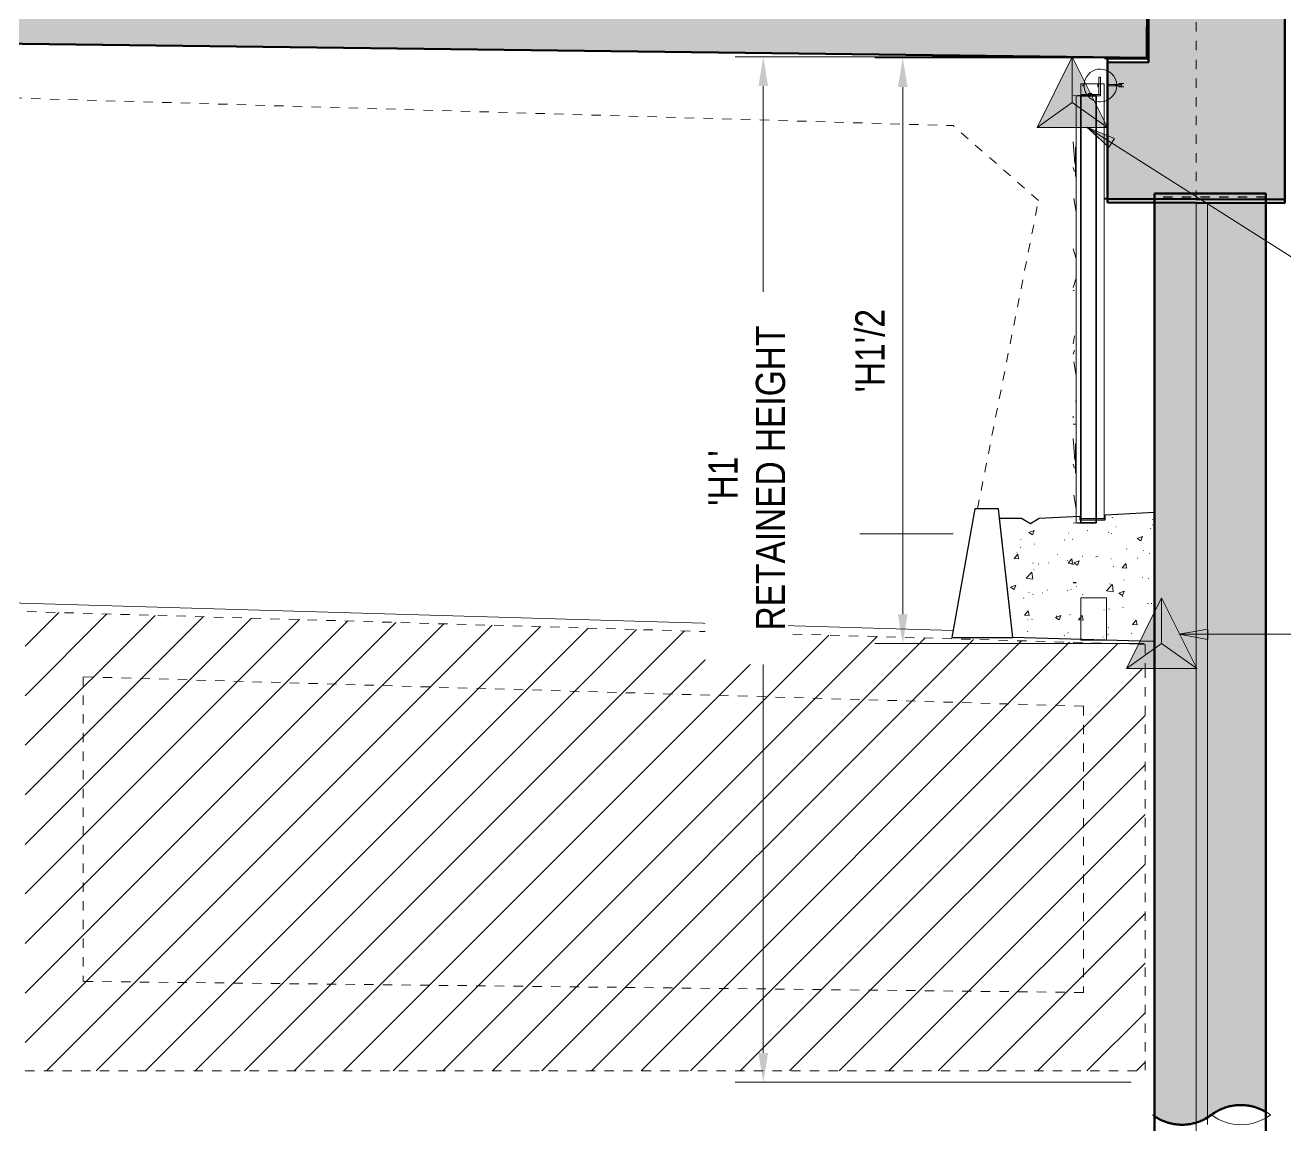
# Model space of a CAD drawing. Header units: metres. Extents: x -1147 to -802, y 5 to 567.
# Drawn here: x -950.44 to -936.96, y 8.21 to 20.04 of the extents above; entities that cross this region are included whole.
import ezdxf

# ---------------------------------------------------------------- set-up
doc = ezdxf.new("R2010")
doc.units = ezdxf.units.M
for name, pattern in [('Dash _2_5mm_', [0.005, 0.0025, -0.0025]), ('JacobsCenter', [0.015, 0.009, -0.0015, 0.003, -0.0015]), ('JacobsDash', [0.0045, 0.003, -0.0015])]:
    doc.linetypes.add(name, pattern=pattern)
doc.layers.get('Defpoints').update_dxf_attribs({"color": 41})
for name, color, linetype, lineweight in [('A-ANNO-DIMS', 7, 'Continuous', 9), ('A-DETL', 7, 'Continuous', 13), ('A-DETL-GENF', 7, 'Continuous', 9), ('A-GENM', 7, 'Continuous', 35), ('G-ANNO-TEXT', 7, 'Continuous', 9), ('S-BEAM', 7, 'Continuous', 50), ('S-FNDN', 7, 'Continuous', 50), ('S-FSTN', 7, 'Continuous', 18)]:
    doc.layers.add(name, color=color, linetype=linetype, lineweight=lineweight)
doc.styles.add('Arial Narrow_1', font='ARIALN.TTF', dxfattribs={"height": 0.3125})
doc.dimstyles.new('Dimension_Standard_O__mm_', dxfattribs={"dimscale": 0.3048, "dimtxt": 0.319822, "dimasz": 1.025262, "dimexe": 0.984252, "dimexo": 0.615157, "dimgap": 0.615157, "dimtad": 1, "dimdec": 0, "dimlfac": 1000, "dimzin": 0, "dimdsep": 46, "dimtxsty": 'Arial Narrow_1', "dimsah": 1, "dimcen": 0.09, "dimaunit": 1, "dimadec": 4, "dimazin": 0, "dimtfac": 1, "dimtdec": 4, "dimtix": 1, "dimtmove": 0, "dimatfit": 3, "dimfxl": 1, "dimtvp": 1, "dimtfill": 1, "dimtolj": 1, "dimtzin": 0, "dimlwd": 18, "dimlwe": 18, "dimarcsym": 2})
doc.dimstyles.new('Dimension_Standard_O__mm__1', dxfattribs={"dimscale": 0.3048, "dimtxt": 0.319822, "dimasz": 1.025262, "dimexe": 0.984252, "dimexo": 0.615157, "dimgap": 0.615157, "dimtad": 1, "dimdec": 0, "dimlfac": 1000, "dimzin": 0, "dimdsep": 46, "dimtxsty": 'Arial Narrow_1', "dimsah": 1, "dimcen": 0.09, "dimaunit": 1, "dimadec": 4, "dimazin": 0, "dimtfac": 1, "dimtdec": 4, "dimtix": 1, "dimtmove": 2, "dimatfit": 3, "dimfxl": 1, "dimtvp": 1, "dimtfill": 1, "dimtolj": 1, "dimtzin": 0, "dimlwd": 18, "dimlwe": 18, "dimarcsym": 2})

# ---------------------------------------------------------------- blocks, each defined once
blk = doc.blocks.new('CE_01F_FP39_81 - CE_01F_FP39_81-5343384-DRG-2873010 - ELEVATION')
at = {"layer": 'A-GENM', "lineweight": 18}
h = blk.add_hatch(dxfattribs=at)
h.set_pattern_fill('FP_5', color=256, style=0, pattern_type=2)
h.set_pattern_definition([(0, (-310.528, 10.849), (0.536, 3.175), [0.0536, -0.0804, 0.0268, -0.0804, -0.29481]), (0, (-310.528, 10.849), (0.536, 3.175), [-0.24121, 0.0268, -0.26801]), (0, (-310.26, 11.167), (0.536, 3.175), [0.0268, -0.50922]), (0, (-310.421, 11.326), (0.536, 3.175), [0.0268, -0.0536, 0.0268, -0.42882]), (0, (-310.153, 11.484), (0.536, 3.175), [0.0536, -0.48242]), (0, (-310.099, 11.643), (0.536, 3.175), [0.0268, -0.50922]), (0, (-310.26, 11.961), (0.536, 3.175), [0.0536, -0.48242]), (0, (-310.528, 12.119), (0.536, 3.175), [0.0268, -0.0536, 0.0268, -0.13401, -0.29481]), (0, (-310.528, 12.119), (0.536, 3.175), [-0.24121, 0.0804, -0.21441]), (0, (-310.153, 12.437), (0.536, 3.175), [0.0536, -0.48242]), (0, (-310.475, 12.596), (0.536, 3.175), [0.0536, -0.0268, 0.0268, -0.21441, -0.21441]), (0, (-310.475, 12.596), (0.536, 3.175), [-0.32161, 0.0268, -0.18761]), (0, (-310.502, 12.754), (0.536, 3.175), [0.0268, -0.50922]), (0, (-310.314, 12.913), (0.536, 3.175), [0.0268, -0.0268, 0.0268, -0.45562]), (0, (-310.394, 13.072), (0.536, 3.175), [0.0268, -0.50922]), (0, (-310.046, 13.231), (0.536, 3.175), [0.0268, -0.50922]), (0, (-310.287, 13.389), (0.536, 3.175), [0.0268, -0.21441, 0.0268, -0.26801]), (0, (-310.287, 13.548), (0.536, 3.175), [0.0536, -0.48242]), (0, (-310.18, 13.707), (0.536, 3.175), [0.0536, -0.48242]), (0, (-310.502, 13.866), (0.536, 3.175), [0.0268, -0.32161, 0.0536, -0.13401]), (90, (-310.528, 12.278), (-0.53602, 3.175), [0.635, -0.635, 0.3175, -1.587]), (90, (-310.502, 12.278), (-0.53602, 3.175), [0.15875, -1.111, 0.3175, -1.587]), (90, (-310.475, 11.484), (-0.53602, 3.175), [0.47625, -2.699]), (90, (-310.448, 11.484), (-0.53602, 3.175), [0.3175, -2.857]), (90, (-310.421, 11.008), (-0.53602, 3.175), [0.15875, -1.905, 0.15875, -0.15875, -0.79375]), (90, (-310.421, 11.008), (-0.53602, 3.175), [-2.381, 0.3175, -0.47625]), (90, (-310.367, 11.008), (-0.53602, 3.175), [0.15875, -1.111, 0.15875, -1.746]), (90, (-310.341, 12.278), (-0.53602, 3.175), [0.3175, -0.47625, 0.15875, -0.15875, -2.064]), (90, (-310.341, 12.278), (-0.53602, 3.175), [-1.111, 0.3175, -1.746]), (90, (-310.314, 11.643), (-0.53602, 3.175), [0.3175, -1.746, 0.15875, -0.9525]), (90, (-310.287, 11.008), (-0.53602, 3.175), [0.15875, -0.15875, 0.3175, -2.54]), (90, (-310.233, 13.072), (-0.53602, 3.175), [0.15875, -3.016]), (90, (-310.207, 13.072), (-0.53602, 3.175), [0.3175, -0.3175, 0.15875, -0.15875, -2.222]), (90, (-310.207, 13.072), (-0.53602, 3.175), [-0.9525, 0.3175, -1.905]), (90, (-310.18, 11.643), (-0.53602, 3.175), [0.15875, -0.15875, 0.15875, -0.3175, -2.381]), (90, (-310.18, 11.643), (-0.53602, 3.175), [-0.79375, 0.15875, -2.223]), (90, (-310.099, 12.754), (-0.53602, 3.175), [0.635, -2.54]), (90, (-310.073, 12.437), (-0.53602, 3.175), [0.635, -0.47625, 0.3175, -1.746]), (90, (-310.046, 11.167), (-0.53602, 3.175), [0.15875, -0.47625, 0.3175, -2.223]), (90, (-310.019, 11.484), (-0.53602, 3.175), [0.47625, -2.699]), (80.417, (-310.314, 10.849), (6.3e-05, 3.1753), [0.16099, -3.059]), (80.417, (-310.019, 11.008), (6.3e-05, 3.1753), [0.16099, -2.737, 0.16099, -0.16099]), (80.417, (-310.367, 11.167), (6.3e-05, 3.1753), [0.16099, -1.288, 0.16099, -1.61]), (80.417, (-310.233, 11.167), (6.3e-05, 3.1753), [0.16099, -2.576, 0.16099, -0.32199]), (80.417, (-310.207, 11.167), (6.3e-05, 3.1753), [0.32199, -1.288, 0.32199, -1.288]), (80.417, (-310.341, 11.484), (6.3e-05, 3.1753), [0.16097, -1.449, 0.16097, -0.16097, -1.288]), (80.417, (-310.341, 11.484), (6.3e-05, 3.1753), [-1.932, 0.16097, -1.127]), (80.417, (-310.073, 11.643), (6.3e-05, 3.1753), [0.16099, -0.16099, 0.16099, -2.737]), (80.417, (-310.448, 11.802), (6.3e-05, 3.1753), [0.16099, -1.932, 0.16099, -0.966]), (80.417, (-310.019, 12.119), (6.3e-05, 3.1753), [0.16097, -0.16097, 0.16097, -0.64398, -2.093]), (80.417, (-310.019, 12.119), (6.3e-05, 3.1753), [-1.127, 0.16097, -1.932]), (80.417, (-310.341, 12.596), (6.3e-05, 3.1753), [0.16099, -3.059]), (80.417, (-310.475, 12.754), (6.3e-05, 3.1753), [0.32199, -2.898]), (80.417, (-310.528, 13.072), (6.3e-05, 3.1753), [0.16099, -0.16099, 0.16099, -2.737]), (80.417, (-310.233, 13.548), (6.3e-05, 3.1753), [0.16099, -3.059]), (80.417, (-310.073, 13.866), (6e-05, 3.1753), [0.161, -3.059]), (99.583, (-310.287, 11.167), (-6.3e-05, 3.1753), [0.16099, -3.059]), (99.583, (-310.26, 11.167), (-6.3e-05, 3.1753), [0.16099, -3.059]), (99.583, (-310.421, 11.326), (-6.3e-05, 3.1753), [0.16099, -0.64398, 0.32199, -2.093]), (99.583, (-310.528, 11.326), (-6.3e-05, 3.1753), [0.16099, -3.059]), (99.583, (-310.18, 11.802), (-6.3e-05, 3.1753), [0.16099, -1.288, 0.16099, -1.61]), (99.583, (-310.153, 11.802), (-6.3e-05, 3.1753), [0.16097, -0.96606, 0.16097, -0.96583, -0.96609]), (99.583, (-310.153, 11.802), (-6.3e-05, 3.1753), [-2.254, 0.16097, -0.80512]), (99.583, (-310.475, 11.961), (-6.3e-05, 3.1753), [0.16099, -3.059]), (99.583, (-310.046, 12.119), (-6.3e-05, 3.1753), [0.32194, -0.80497, 0.16097, -0.16097, -1.771]), (99.583, (-310.046, 12.119), (-6.3e-05, 3.1753), [-1.449, 0.16097, -1.61]), (99.583, (-310.394, 12.596), (-6.3e-05, 3.1753), [0.16099, -3.059]), (99.583, (-310.18, 12.596), (-6.3e-05, 3.1753), [0.32199, -2.898]), (99.583, (-310.153, 12.596), (-6.3e-05, 3.1753), [0.16099, -3.059]), (99.583, (-310.314, 12.913), (-6.3e-05, 3.1753), [0.16099, -3.059]), (99.583, (-310.475, 13.389), (-6.3e-05, 3.1753), [0.16099, -3.059]), (99.583, (-310.046, 13.389), (-6.3e-05, 3.1753), [0.16099, -3.059]), (71.343, (-310.475, 10.849), (0.53603, 3e-06), [0.16755, -3.184]), (71.343, (-310.528, 11.167), (0.53603, 3e-06), [0.16755, -3.184]), (71.343, (-310.528, 11.326), (0.53603, 3e-06), [0.16755, -3.184]), (71.343, (-310.394, 11.326), (0.53603, 3e-06), [0.16755, -3.184]), (71.343, (-310.421, 11.961), (0.53603, 3e-06), [0.16755, -3.184]), (71.343, (-310.421, 12.119), (0.53603, 3e-06), [0.16755, -3.184]), (71.343, (-310.314, 12.754), (0.53603, 3e-06), [0.16755, -3.184]), (71.343, (-310.287, 12.913), (0.53603, 3e-06), [0.16755, -3.184]), (71.343, (-310.502, 13.231), (0.53603, 3e-06), [0.16755, -3.184]), (71.343, (-310.341, 13.231), (0.53603, 3e-06), [0.16755, -3.184]), (85.175, (-310.073, 10.849), (1.9e-05, 3.175251), [0.31862, -6.054]), (85.175, (-310.207, 11.326), (1.9e-05, 3.175251), [0.31862, -6.054]), (85.175, (-310.287, 11.643), (1.9e-05, 3.175251), [0.31862, -6.054]), (85.175, (-310.207, 12.119), (1.9e-05, 3.175251), [0.31862, -6.054]), (85.175, (-310.18, 12.119), (1.9e-05, 3.175251), [0.31862, -6.054]), (85.175, (-310.367, 12.596), (1.9e-05, 3.175251), [0.31862, -6.054]), (85.175, (-310.421, 12.754), (1.9e-05, 3.175251), [0.31862, -6.054]), (85.175, (-310.207, 13.389), (1.9e-05, 3.175251), [0.31862, -6.054]), (85.175, (-310.421, 13.707), (1.9e-05, 3.175251), [0.31862, -6.054]), (94.825, (-310.502, 12.754), (-1.9e-05, 3.175251), [0.31862, -6.054]), (94.825, (-310.18, 12.754), (-1.9e-05, 3.175251), [0.31862, -6.054]), (94.825, (-310.528, 12.913), (-1.9e-05, 3.175251), [0.31862, -6.054]), (94.825, (-310.099, 13.389), (-1.9e-05, 3.175251), [0.31862, -6.054]), (94.825, (-310.448, 13.548), (-1.9e-05, 3.175251), [0.31862, -6.054]), (94.825, (-310.341, 13.707), (-1.9e-05, 3.175251), [0.31862, -6.054]), (108.657, (-310.314, 10.849), (-0.53603, 3e-06), [0.16755, -3.184]), (108.657, (-310.421, 11.167), (-0.53603, 3e-06), [0.16755, -3.184]), (108.657, (-310.046, 11.326), (-0.53603, 3e-06), [0.16755, -3.184]), (108.657, (-310.099, 11.643), (-0.53603, 3e-06), [0.16755, -3.184]), (108.657, (-310.314, 11.961), (-0.53603, 3e-06), [0.16755, -3.184]), (108.657, (-310.448, 12.119), (-0.53603, 3e-06), [0.16755, -3.184]), (108.657, (-310.287, 12.119), (-0.53603, 3e-06), [0.16755, -3.184]), (108.657, (-310.367, 12.437), (-0.53603, 3e-06), [0.16755, -3.184]), (108.657, (-310.367, 13.231), (-0.53603, 3e-06), [0.16755, -3.184]), (108.657, (-310.528, 13.866), (-0.53603, 3e-06), [0.16755, -3.184]), (108.657, (-310.207, 13.866), (-0.53603, 3e-06), [0.16755, -3.184]), (108.657, (-310.153, 13.866), (-0.53603, 3e-06), [0.16755, -3.184])])
edge = h.paths.add_edge_path()
edge.add_line((-310.124, 14.714), (-310.09, 14.715))
edge.add_line((-310.09, 14.715), (-310.09, 18.947))
edge.add_line((-310.09, 18.947), (-310.124, 18.947))
at = {"layer": 'A-GENM', "color": 23, "lineweight": 18, "true_color": 0xc28383}
for p, q in [((-310.09, 19.285), (-310.124, 19.289)), ((-310.039, 19.285), (-310.09, 19.285)), ((-310.09, 19.285), (-310.09, 18.947)), ((-310.073, 19.289), (-310.039, 19.285)), ((-310.039, 18.947), (-310.039, 19.285))]:
    blk.add_line(p, q, dxfattribs=at)
at = {"layer": 'A-GENM', "lineweight": 18}
for p, q in [((-310.09, 18.947), (-310.09, 14.715)), ((-310.039, 14.715), (-310.039, 18.947)), ((-310.09, 14.715), (-310.124, 14.714)), ((-310.09, 14.715), (-310.039, 14.715))]:
    blk.add_line(p, q, dxfattribs=at)
at = {"layer": 'A-GENM', "color": 253, "linetype": 'Dash _2_5mm_', "lineweight": 25, "true_color": 0x9595a4}
blk.add_line((-310.09, 14.075), (-310.124, 14.075), dxfattribs=at)
blk = doc.blocks.new('T2DPAA-T2D-C3S-DU-M3D-100304_rvt-1-DRG-2873010 - ELEVATION')
at = {"layer": 'A-GENM', "color": 253, "linetype": 'Dash _2_5mm_', "lineweight": 25, "true_color": 0x9595a4}
blk.add_blockref('CE_01F_FP39_81 - CE_01F_FP39_81-5343384-DRG-2873010 - ELEVATION', (0, 0), dxfattribs=at)
blk = doc.blocks.new('01_SFO_FRP_Pile_CastInPlace_CS_BR08 - CAST-IN-PLACE PILE - 1200-8660993-DRG-2873010 - ELEVATION')
at = {"layer": 'S-FNDN'}
for p, q in [((-308.061, 18.241), (-309.252, 18.241)), ((-309.252, 18.241), (-309.252, 13.759)), ((-308.061, 8.412), (-308.061, 18.241)), ((-309.252, 13.158), (-309.252, 8.367))]:
    blk.add_line(p, q, dxfattribs=at)
at = {"layer": 'S-FNDN', "color": 23, "true_color": 0xc28383}
blk.add_line((-309.252, 13.759), (-309.252, 13.158), dxfattribs=at)
at = {"layer": 'S-FNDN', "color": 252, "true_color": 0x838383}
for p, q in [((-309.252, 8.367), (-309.252, 8.21)), ((-308.061, 8.21), (-308.061, 8.412))]:
    blk.add_line(p, q, dxfattribs=at)
blk = doc.blocks.new('BR08_20_GEN_WPC_PrecastPanel_Wall__4point - BR08_20_GEN_WPC_PrecastPanel_Wall__4point-8287840-DRG-2873010 - ELEVATION')
at = {"layer": 'A-GENM', "color": 23, "true_color": 0xc28383}
for p, q in [((-310.073, 19.289), (-310.039, 19.285)), ((-309.923, 19.284), (-310.039, 19.285)), ((-310.039, 19.285), (-310.039, 18.947)), ((-309.877, 18.947), (-309.877, 19.191))]:
    blk.add_line(p, q, dxfattribs=at)
at = {"layer": 'A-GENM'}
for p, q in [((-309.877, 19.284), (-309.923, 19.284)), ((-309.877, 19.191), (-309.877, 19.284)), ((-310.039, 18.947), (-310.039, 14.715)), ((-309.877, 14.715), (-309.877, 18.947)), ((-310.039, 14.715), (-310.073, 14.714)), ((-310.039, 14.715), (-309.877, 14.715)), ((-309.911, 14.714), (-309.877, 14.715))]:
    blk.add_line(p, q, dxfattribs=at)
blk = doc.blocks.new('20_BR04_Wall_Panel_Bracket_Connection - 20_BR04_Wall_Panel_Bracket_Connection-8307908-DRG-2873010 - ELEVATION')
at = {"layer": 'S-FSTN', "lineweight": 9}
for p, q in [((-309.857, 19.415), (-309.857, 19.382)), ((-309.847, 19.484), (-309.847, 19.3)), ((-309.831, 19.484), (-309.847, 19.484)), ((-309.847, 19.38), (-309.847, 19.418)), ((-309.831, 19.3), (-309.831, 19.484)), ((-309.582, 19.417), (-309.635, 19.417)), ((-309.922, 19.31), (-309.936, 19.311)), ((-309.831, 19.3), (-309.931, 19.301)), ((-309.931, 19.301), (-309.922, 19.3)), ((-309.923, 19.284), (-309.831, 19.284)), ((-309.922, 19.3), (-309.922, 19.31)), ((-309.847, 19.3), (-309.831, 19.3)), ((-309.831, 19.284), (-309.831, 19.3)), ((-309.635, 19.407), (-309.709, 19.407)), ((-309.709, 19.391), (-309.635, 19.391)), ((-309.635, 19.381), (-309.582, 19.381)), ((-309.633, 19.412), (-309.633, 19.386))]:
    blk.add_line(p, q, dxfattribs=at)
at = {"layer": 'S-FSTN', "color": 23, "lineweight": 9, "true_color": 0xc28383}
for p, q in [((-310.038, 19.285), (-310.038, 19.301)), ((-310.038, 19.301), (-309.977, 19.301)), ((-310.038, 19.301), (-310.034, 19.301)), ((-310.034, 19.285), (-310.038, 19.285)), ((-309.931, 19.301), (-310.034, 19.301)), ((-310.034, 19.301), (-310.034, 19.285)), ((-310.034, 19.285), (-309.923, 19.284)), ((-309.957, 19.311), (-309.958, 19.301)), ((-309.958, 19.301), (-309.931, 19.301)), ((-309.936, 19.311), (-309.957, 19.311))]:
    blk.add_line(p, q, dxfattribs=at)
at = {"layer": 'S-FSTN', "lineweight": 9, "flags": 128}
for points in [[(-309.847, 19.418), (-309.852, 19.416), (-309.857, 19.415)], [(-309.857, 19.382), (-309.852, 19.381), (-309.847, 19.38)], [(-309.708, 19.407), (-309.716, 19.407), (-309.724, 19.406), (-309.731, 19.406), (-309.738, 19.405), (-309.744, 19.404), (-309.749, 19.403), (-309.753, 19.402), (-309.755, 19.4), (-309.756, 19.399), (-309.755, 19.398), (-309.753, 19.396), (-309.75, 19.395), (-309.745, 19.394), (-309.74, 19.393), (-309.733, 19.392), (-309.726, 19.391), (-309.718, 19.391), (-309.71, 19.391)], [(-309.71, 19.391), (-309.701, 19.391), (-309.693, 19.391), (-309.686, 19.392), (-309.679, 19.393), (-309.673, 19.394), (-309.668, 19.395), (-309.664, 19.396), (-309.662, 19.397), (-309.661, 19.399), (-309.662, 19.4), (-309.664, 19.401), (-309.667, 19.403), (-309.672, 19.404), (-309.677, 19.405), (-309.684, 19.406), (-309.691, 19.406), (-309.699, 19.407), (-309.708, 19.407)], [(-309.633, 19.386), (-309.625, 19.388), (-309.618, 19.389), (-309.612, 19.391), (-309.608, 19.393), (-309.605, 19.395), (-309.603, 19.397), (-309.602, 19.399), (-309.603, 19.401), (-309.605, 19.403), (-309.608, 19.405), (-309.612, 19.407), (-309.618, 19.408), (-309.625, 19.41), (-309.633, 19.412)]]:
    blk.add_lwpolyline(points, dxfattribs=at)
blk = doc.blocks.new('30_SFD_XSO_GeometryDataPoint_xyz_CS - 30_SFD_XSO_GeometryDataPoint_xyz_CS-4773378-DRG-2873010 - ELEVATION')
at = {"layer": 'S-FNDN', "color": 23, "lineweight": 35, "true_color": 0xc28383}
blk.add_line((-310.006, 19.397), (-310.023, 19.397), dxfattribs=at)
at = {"layer": 'S-FNDN', "lineweight": 18}
for start, end in [(90, 166.293), (270, 90), (246.8426, 270)]:
    blk.add_arc((-309.831, 19.397), 0.175, start, end, dxfattribs=at)
at = {"layer": 'S-FNDN', "color": 23, "lineweight": 18, "true_color": 0xc28383}
for start, end in [(172.5, 180), (166.293, 172.5), (180, 187.5), (187.5, 195), (195, 202.5), (202.5, 210), (210, 217.5), (217.5, 219.8827), (220.1042, 225), (225, 232.5), (232.5, 240), (240, 246.8426)]:
    blk.add_arc((-309.831, 19.397), 0.175, start, end, dxfattribs=at)
blk = doc.blocks.new('CS_DET_Pile-Column_BreakLine - CS_Tubular BreakLine-5557319-DRG-2873010 - ELEVATION')
at = {"layer": 'A-DETL-GENF', "lineweight": 18}
for centre, start, end in [((-308.957, 8.798), 232.9573, 307.0427), ((-308.327, 7.963), 52.9573, 127.0427), ((-308.327, 8.798), 232.9573, 307.0427)]:
    blk.add_arc(centre, 0.523, start, end, dxfattribs=at)
blk = doc.blocks.new('DIMBLOCK13-DRG-2873010 - ELEVATION')
at = {"layer": 'A-ANNO-DIMS', "color": 0, "lineweight": 18, "transparency": 16777216}
for p, q in [((-938.621, 19.691), (-941.347, 19.691)), ((-941.047, 13.738), (-941.047, 19.379)), ((-938.463, 13.425), (-941.347, 13.425))]:
    blk.add_line(p, q, dxfattribs=at)
at = {"layer": 'A-ANNO-DIMS', "color": 0, "transparency": 16777216}
for points in [[(-941.099, 19.379), (-940.995, 19.379), (-941.047, 19.691)], [(-941.099, 13.738), (-940.995, 13.738), (-941.047, 13.425)]]:
    blk.add_solid(points, dxfattribs=at)
at = {"layer": 'Defpoints', "color": 0, "transparency": 16777216}
for p in [(-941.047, 19.691), (-938.434, 19.691), (-938.276, 13.425)]:
    blk.add_point(p, dxfattribs=at)
at = {"layer": 'A-ANNO-DIMS', "color": 0, "lineweight": 18, "transparency": 16777216, "insert": (-941.396, 16.558), "char_height": 0.3125, "width": 1.07826, "attachment_point": 5, "rotation": 90, "style": 'Arial Narrow_1', "bg_fill": 3, "box_fill_scale": 1.1, "bg_fill_color": 256, "bg_fill_true_color": 13158600, "bg_fill_transparency": 0}
blk.add_mtext("\\A1;'H1'/2", dxfattribs=at)
blk = doc.blocks.new('DIMBLOCK14-DRG-2873010 - ELEVATION')
at = {"layer": 'A-ANNO-DIMS', "color": 0, "lineweight": 18, "transparency": 16777216}
for p, q in [((-939.781, 19.701), (-942.84, 19.701)), ((-942.54, 19.389), (-942.54, 16.997)), ((-942.54, 9.043), (-942.54, 13.394)), ((-938.603, 8.73), (-942.84, 8.73))]:
    blk.add_line(p, q, dxfattribs=at)
at = {"layer": 'A-ANNO-DIMS', "color": 0, "transparency": 16777216}
for points in [[(-942.592, 19.389), (-942.488, 19.389), (-942.54, 19.701)], [(-942.592, 9.043), (-942.488, 9.043), (-942.54, 8.73)]]:
    blk.add_solid(points, dxfattribs=at)
at = {"layer": 'Defpoints', "color": 0, "transparency": 16777216}
for p in [(-942.54, 19.701), (-939.594, 19.701), (-938.415, 8.73)]:
    blk.add_point(p, dxfattribs=at)
at = {"layer": 'A-ANNO-DIMS', "color": 0, "lineweight": 18, "transparency": 16777216, "insert": (-942.715, 15.195), "char_height": 0.3125, "width": 3.92315, "attachment_point": 5, "rotation": 90, "line_spacing_factor": 0.974696, "style": 'Arial Narrow_1', "bg_fill": 3, "box_fill_scale": 1.1, "bg_fill_color": 256, "bg_fill_true_color": 13158600, "bg_fill_transparency": 0}
blk.add_mtext("\\A1;'H1'\\PRETAINED HEIGHT", dxfattribs=at)

msp = doc.modelspace()

# ---------------------------------------------------------------- hatches: boundary and pattern name
at = {"layer": 'A-DETL-GENF', "true_color": 0xc0c0c0, "transparency": 33554563}
h = msp.add_hatch(color=9, dxfattribs=at)
h.paths.add_polyline_path([(-936.9585, 18.1374), (-936.9585, 21.5674), (-938.4183, 21.5727), (-938.4186, 19.6429), (-938.8548, 19.6445), (-938.8548, 18.1442), (-938.3527, 18.1435), (-938.3527, 18.1441), (-937.1611, 18.1418), (-937.1607, 18.1381)])
h.paths.add_polyline_path([(-973.9669, 18.2496), (-973.9669, 19.9483), (-974.4036, 19.9499), (-974.4036, 21.8768), (-974.4036, 21.878), (-974.4036, 21.9032), (-975.8646, 21.9152), (-975.8644, 22.0256), (-974.4036, 22.0135), (-974.4036, 22.0436), (-975.8646, 22.0554), (-975.8652, 19.9499), (-975.8647, 18.2496), (-975.4007, 18.2496), (-975.4007, 18.3215), (-974.2007, 18.3215), (-974.2007, 18.2496), (-973.9669, 18.2496)])
h.paths.add_polyline_path([(-936.9585, 21.5772), (-936.9585, 21.595), (-938.4183, 21.6057), (-938.4183, 21.5877), (-936.9684, 21.5773)])
h.paths.add_polyline_path([(-936.9585, 21.611), (-936.9585, 21.6296), (-938.4183, 21.639), (-938.4183, 21.6214), (-936.9684, 21.6111)])
h.paths.add_polyline_path([(-936.9585, 21.6507), (-936.9585, 21.7633), (-938.4183, 21.7675), (-938.4183, 21.6625), (-936.9684, 21.6508)])
at = {"layer": 'A-DETL-GENF', "true_color": 0xe3e3e3, "transparency": 33554563}
msp.add_hatch(color=254, dxfattribs=at).paths.add_polyline_path([(-938.4339, 19.6913), (-938.426, 21.5106), (-940.1908, 21.5264), (-941.6028, 21.5463), (-942.5959, 21.556), (-942.4856, 21.5554), (-942.4856, 21.5537), (-941.7132, 21.5485), (-941.7132, 21.5479), (-941.4382, 21.5471), (-941.4382, 21.5933), (-949.6579, 21.6631), (-952.6371, 21.6877), (-962.0715, 21.772), (-964.9002, 21.7966), (-964.9134, 21.7442), (-966.71, 21.7598), (-966.6508, 21.806), (-966.6783, 21.8064), (-966.6783, 21.812), (-967.1197, 21.8145), (-967.1561, 21.8145), (-967.2086, 21.7625), (-967.6114, 21.7666), (-967.6114, 20.3313), (-967.6164, 20.2868), (-967.6312, 20.2445), (-967.655, 20.2066), (-967.6867, 20.175), (-967.7246, 20.1511), (-967.7669, 20.1363), (-967.8114, 20.1313), (-971.1614, 20.1313), (-971.2059, 20.1363), (-971.2482, 20.1511), (-971.2861, 20.175), (-971.3178, 20.2066), (-971.3416, 20.2445), (-971.3564, 20.2868), (-971.3614, 20.3313), (-971.3614, 21.8173), (-971.3955, 21.8163), (-971.3955, 21.8119), (-971.4326, 21.8121), (-971.425, 21.8064), (-971.4688, 21.8064), (-971.4866, 21.8004), (-971.4866, 21.8518), (-974.379, 21.8766), (-974.3884, 19.9978), (-968.8867, 19.9791), (-956.0965, 19.901), (-950.9086, 19.8465), (-938.4528, 19.6915)])
at = {"layer": 'A-DETL-GENF', "true_color": 0xff0000, "transparency": 33554563}
for points in [[(-939.6093, 18.9467), (-939.2243, 18.9467), (-939.2243, 19.2895), (-939.1709, 19.289), (-939.1393, 19.2849), (-939.19, 19.2849), (-939.19, 18.9467), (-938.8548, 18.9468), (-939.232, 19.7012), (-939.4401, 19.2851)], [(-939.2243, 18.9467), (-939.19, 18.9467), (-939.19, 19.2851), (-939.1408, 19.2851), (-939.1736, 19.2893), (-939.2243, 19.2895), (-939.2243, 19.2851)], [(-938.6531, 13.1582), (-937.8986, 13.1582), (-938.2758, 13.9127), (-938.641, 13.1824)]]:
    msp.add_hatch(color=1, dxfattribs=at).paths.add_polyline_path(points)
at = {"layer": 'A-DETL-GENF', "true_color": 0xc0c0c0, "transparency": 33554563}
msp.add_hatch(color=9, dxfattribs=at).paths.add_polyline_path([(-938.0454, 8.2762), (-938.0202, 8.2776), (-937.9558, 8.2855), (-937.8803, 8.3064), (-937.8057, 8.3401), (-937.6778, 8.4222), (-937.6075, 8.4541), (-937.5332, 8.4752), (-937.4566, 8.4851), (-937.3794, 8.4837), (-937.3033, 8.4709), (-937.2298, 8.447), (-937.1607, 8.4126), (-937.1611, 18.1418), (-938.3527, 18.1434), (-938.3527, 18.1374), (-938.3527, 13.759), (-938.2758, 13.9127), (-937.8986, 13.1582), (-938.3527, 13.1582), (-938.3527, 8.3674), (-938.3097, 8.3413), (-938.2822, 8.3269), (-938.2635, 8.3183), (-938.2062, 8.2978), (-938.1891, 8.2928), (-938.1439, 8.2833), (-938.1119, 8.2786), (-938.0545, 8.2762)])
at = {"layer": 'A-DETL-GENF'}
h = msp.add_hatch(dxfattribs=at)
h.set_pattern_fill('FP_8', color=256, style=0, pattern_type=2)
h.set_pattern_definition([(50, (-954.57835, 10.849), (0.578435, -0.050612), [0.06048, -0.66532]), (355, (-954.57835, 10.849), (-0.111897, 0.6066), [0.04839, -0.53226]), (100.451, (-954.53035, 10.845), (0.466546, 0.555993), [0.0514, -0.56544]), (46.184, (-954.57835, 11.011), (0.86067, -0.133487), [0.09073, -0.99798]), (96.636, (-954.50635, 11), (0.753756, 0.78559), [0.0771, -0.84816]), (351.184, (-954.57835, 11.011), (0.753764, 0.78558), [0.07258, -0.79838]), (21, (-954.49735, 10.97), (0.481374, -0.324697), [0.06048, -0.66532]), (326, (-954.49735, 10.97), (0.196219, 0.584794), [0.04839, -0.53226]), (71.451, (-954.45735, 10.943), (0.6776, 0.260096), [0.0514, -0.56544]), (37.5, (-954.57835, 10.849), (0.0098042, 0.268466), [0.00419, -0.52161, 0.00419, -0.53613, -0.53427]), (37.5, (-954.57835, 10.849), (0.0098042, 0.268466), [-1.066, 0.00419, -0.53008]), (7.5, (-954.57835, 10.849), (0.212148, 0.318072), [0.00419, -0.30387, 0.00419, -0.50952, -0.20363]), (7.5, (-954.57835, 10.849), (0.212148, 0.318072), [-0.82177, 0.00419, -0.19944]), (327.5, (-954.75835, 10.849), (0.430499, -0.018185), [0.00419, -0.19742, 0.00419, -0.62484, -0.83468]), (327.5, (-954.75835, 10.849), (0.430499, -0.018185), [-0.83064, 0.00419, -0.83048]), (317.5, (-954.83835, 10.849), (0.470313, 0.080731), [0.00419, -0.25791, 0.00419, -0.41355, -0.59274]), (317.5, (-954.83835, 10.849), (0.470313, 0.080731), [-0.67984, 0.00419, -0.58855])])
h.paths.add_polyline_path([(-938.5073, 13.4498), (-938.3527, 13.7589), (-938.3527, 14.8289), (-938.8802, 14.8013), (-938.8802, 14.7471), (-939.1523, 14.7471), (-939.1523, 14.787), (-939.19, 14.785), (-939.19, 14.7147), (-939.1923, 14.7143), (-939.2243, 14.7147), (-939.2243, 14.7832), (-939.5854, 14.7643), (-939.6803, 14.7095), (-939.7752, 14.7643), (-940.01, 14.7643), (-939.869, 13.4897), (-938.6531, 13.454)])
at = {"layer": 'A-DETL-GENF', "true_color": 0x888888}
h = msp.add_hatch(dxfattribs=at)
h.set_pattern_fill('FP_6', color=252, style=0, pattern_type=2)
h.set_pattern_definition([(45, (-954.57835, 10.849), (-0.265165, 0.265165), [])])
h.paths.add_polyline_path([(-942.5959, 8.8507), (-938.4527, 8.8507), (-938.4527, 13.1582), (-938.6531, 13.1582), (-938.5239, 13.4167), (-950.4404, 13.7666), (-950.4404, 8.8507)])
at = {"layer": 'G-ANNO-TEXT'}
for points in [[(-939.0756, 18.9512), (-938.8414, 18.7371), (-938.7823, 18.8301)], [(-938.0937, 13.5235), (-937.7812, 13.4684), (-937.7812, 13.5786)]]:
    msp.add_hatch(color=256, dxfattribs=at).paths.add_polyline_path(points)

# ---------------------------------------------------------------- linework, layer by layer
at = {"layer": 'A-DETL', "linetype": 'JacobsCenter'}
for p, q in [((-937.9056, 13.1723), (-937.9056, 27.0949)), ((-937.9056, 8.2989), (-937.9056, 13.1582))]:
    msp.add_line(p, q, dxfattribs=at)
at = {"layer": 'A-DETL', "lineweight": 50}
for p, q in [((-938.4183, 21.7684), (-938.4183, 19.6429)), ((-936.9585, 18.1374), (-936.9585, 21.7633)), ((-938.4183, 19.6429), (-938.8548, 19.6445)), ((-938.8548, 19.6445), (-938.8548, 18.1442)), ((-938.8548, 18.1442), (-936.9585, 18.1374)), ((-938.3527, 18.1441), (-938.3527, 13.7589)), ((-937.1607, 8.4126), (-937.1607, 18.1418)), ((-938.3527, 13.1582), (-938.3527, 8.3674))]:
    msp.add_line(p, q, dxfattribs=at)
at = {"layer": 'A-DETL', "color": 252, "lineweight": 50, "true_color": 0x888888}
for p, q in [((-938.4339, 19.6913), (-938.4245, 21.5631)), ((-950.9086, 19.8465), (-938.4339, 19.6913))]:
    msp.add_line(p, q, dxfattribs=at)
at = {"layer": 'A-DETL', "color": 11, "lineweight": 18, "true_color": 0xff8383}
for p, q in [((-939.232, 19.7012), (-939.6093, 18.9467)), ((-938.8548, 18.9467), (-939.232, 19.7012)), ((-939.6093, 18.9467), (-938.8548, 18.9467)), ((-938.2758, 13.9127), (-938.6531, 13.1582)), ((-937.8986, 13.1582), (-938.2758, 13.9127)), ((-938.6531, 13.1582), (-937.8986, 13.1582))]:
    msp.add_line(p, q, dxfattribs=at)
at = {"layer": 'A-DETL', "color": 6, "lineweight": 18, "true_color": 0xff00ff}
for p, q in [((-939.232, 19.7012), (-939.6093, 18.9467)), ((-938.8548, 18.9467), (-939.232, 19.7012)), ((-939.232, 19.7012), (-939.232, 19.2138)), ((-939.6093, 18.9467), (-939.232, 19.2138)), ((-938.8548, 18.9467), (-939.232, 19.2138)), ((-939.6093, 18.9467), (-938.8548, 18.9467)), ((-938.2758, 13.9127), (-938.6531, 13.1582)), ((-937.8986, 13.1582), (-938.2758, 13.9127)), ((-938.2758, 13.9127), (-938.2758, 13.4253)), ((-938.6531, 13.1582), (-938.2758, 13.4253)), ((-937.8986, 13.1582), (-938.2758, 13.4253)), ((-938.6531, 13.1582), (-937.8986, 13.1582))]:
    msp.add_line(p, q, dxfattribs=at)
at = {"layer": 'A-DETL', "linetype": 'JacobsDash', "lineweight": 18}
for p, q in [((-955.9728, 19.421), (-940.5073, 18.9665)), ((-939.594, 18.1653), (-940.5073, 18.9665)), ((-940.2473, 14.8643), (-939.594, 18.1653))]:
    msp.add_line(p, q, dxfattribs=at)
at = {"layer": 'A-DETL', "color": 23, "lineweight": 18, "true_color": 0xc28383}
for p, q in [((-939.1405, 18.9467), (-939.1405, 19.4133)), ((-939.1405, 19.4133), (-939.0881, 19.4133)), ((-938.8905, 19.0181), (-938.8905, 18.9467))]:
    msp.add_line(p, q, dxfattribs=at)
at = {"layer": 'A-DETL', "lineweight": 18}
for p, q in [((-939.0881, 19.4133), (-938.8905, 19.4133)), ((-938.8905, 19.4133), (-938.8905, 19.0181)), ((-939.1405, 14.7607), (-939.1405, 18.9467)), ((-938.8905, 18.9467), (-938.8905, 14.7607)), ((-938.8905, 14.7607), (-939.1405, 14.7607)), ((-956.0299, 14.0201), (-940.5073, 13.5642))]:
    msp.add_line(p, q, dxfattribs=at)
at = {"layer": 'A-DETL', "linetype": 'JacobsDash', "lineweight": 25}
for p, q in [((-937.1607, 18.2018), (-938.3527, 18.2018)), ((-938.3527, 18.2018), (-938.3527, 18.1441)), ((-937.1607, 18.1418), (-937.1607, 18.2018))]:
    msp.add_line(p, q, dxfattribs=at)
at = {"layer": 'A-DETL', "lineweight": 9}
for p, q in [((-937.9056, 18.1408), (-937.9056, 13.1723)), ((-937.7867, 8.3519), (-937.7867, 18.148)), ((-937.9056, 13.1582), (-937.9056, 8.4633))]:
    msp.add_line(p, q, dxfattribs=at)
at = {"layer": 'A-DETL', "lineweight": 25}
for p, q in [((-940.275, 14.8643), (-940.5206, 13.4886)), ((-940.0211, 14.8643), (-940.275, 14.8643)), ((-939.869, 13.4886), (-940.0211, 14.8643)), ((-940.01, 14.7643), (-939.7752, 14.7643)), ((-939.7752, 14.7643), (-939.6803, 14.7095)), ((-939.6803, 14.7095), (-939.5854, 14.7643)), ((-939.5854, 14.7643), (-939.1523, 14.787)), ((-939.1523, 14.787), (-939.1523, 14.7471)), ((-939.1523, 14.7471), (-938.8802, 14.7471)), ((-938.8802, 14.8013), (-938.3527, 14.8289)), ((-938.8802, 14.7471), (-938.8802, 14.8013)), ((-938.3527, 14.8289), (-938.3527, 13.7589)), ((-940.5206, 13.4886), (-939.869, 13.4886)), ((-938.5073, 13.4498), (-939.8691, 13.4897))]:
    msp.add_line(p, q, dxfattribs=at)
at = {"layer": 'A-DETL', "color": 252, "lineweight": 25, "true_color": 0x838383}
msp.add_line((-939.8691, 13.4897), (-940.01, 14.7643), dxfattribs=at)
at = {"layer": 'A-DETL', "color": 7, "lineweight": 9, "true_color": 0xffffff}
msp.add_line((-940.5073, 14.6), (-941.5073, 14.6), dxfattribs=at)
at = {"layer": 'A-DETL'}
for p, q in [((-939.1405, 13.9127), (-938.867, 13.9127)), ((-939.1405, 13.4603), (-939.1405, 13.9127)), ((-938.867, 13.9127), (-938.867, 13.4603)), ((-938.867, 13.4603), (-939.1405, 13.4603))]:
    msp.add_line(p, q, dxfattribs=at)
at = {"layer": 'A-DETL', "color": 143, "linetype": 'JacobsDash', "lineweight": 18, "true_color": 0x78aac8}
for p, q in [((-938.5239, 13.4167), (-950.4404, 13.7666)), ((-938.4527, 13.1582), (-938.4527, 8.8507)), ((-949.8204, 13.0688), (-949.8204, 9.8088)), ((-939.1122, 12.7543), (-949.8204, 13.0688)), ((-939.1122, 12.7543), (-939.1122, 9.6901)), ((-939.1122, 9.6901), (-949.8204, 9.8088)), ((-950.4404, 8.8507), (-938.4527, 8.8507))]:
    msp.add_line(p, q, dxfattribs=at)
at = {"layer": 'A-DETL', "color": 23, "lineweight": 50, "true_color": 0xc28383}
msp.add_line((-938.3527, 13.7589), (-938.3527, 13.1582), dxfattribs=at)
at = {"layer": 'A-DETL', "color": 23, "lineweight": 25, "true_color": 0xc28383}
for p, q in [((-938.3527, 13.7589), (-938.3527, 13.4452)), ((-938.3527, 13.4452), (-938.5073, 13.4498))]:
    msp.add_line(p, q, dxfattribs=at)
at = {"layer": 'A-DETL', "color": 9, "linetype": 'JacobsDash', "lineweight": 18, "true_color": 0xdeaab2}
for q in [(-938.5239, 13.4167), (-938.4527, 13.1582)]:
    msp.add_line((-938.4527, 13.4146), q, dxfattribs=at)
at = {"layer": 'A-DETL', "color": 23, "linetype": 'JacobsCenter', "true_color": 0xc28383}
msp.add_line((-937.9056, 13.1582), (-937.9056, 13.1723), dxfattribs=at)
at = {"layer": 'A-DETL', "color": 23, "lineweight": 9, "true_color": 0xc28383}
msp.add_line((-937.9056, 13.1723), (-937.9056, 13.1582), dxfattribs=at)
at = {"layer": 'A-DETL', "linetype": 'JacobsCenter', "lineweight": 18}
msp.add_line((-937.9056, 8.3983), (-937.9056, 12.2776), dxfattribs=at)
at = {"layer": 'A-DETL', "color": 252, "linetype": 'JacobsCenter', "true_color": 0x838383}
msp.add_line((-937.9056, 8.21), (-937.9056, 8.2989), dxfattribs=at)
at = {"layer": 'A-DETL', "color": 252, "lineweight": 9, "true_color": 0x838383}
msp.add_line((-937.7867, 8.2759), (-937.7867, 8.3519), dxfattribs=at)
at = {"layer": 'A-DETL', "color": 252, "lineweight": 50, "true_color": 0x838383}
for centre, start, end in [((-938.0577, 8.7978), 235.65592, 238.11067), ((-937.4277, 7.963), 118.80669, 127.04267), ((-937.4277, 7.963), 110.3397, 115.90894), ((-937.4277, 7.963), 101.98799, 107.00195), ((-937.4277, 7.963), 93.63613, 98.41307), ((-937.4277, 7.963), 85.2841, 89.93023), ((-937.4277, 7.963), 76.93189, 81.4956), ((-937.4277, 7.963), 68.57948, 73.08692), ((-937.4277, 7.963), 60.22686, 64.69382), ((-938.0577, 8.7978), 242.99409, 246.77874), ((-938.0577, 8.7978), 251.61564, 255.41848), ((-938.0577, 8.7978), 260.25334, 264.04131), ((-938.0577, 8.7978), 268.91785, 272.65318), ((-938.0577, 8.7978), 277.63198, 281.2575), ((-938.0577, 8.7978), 286.45513, 289.85637), ((-938.0577, 8.7978), 295.60512, 298.45112)]:
    msp.add_arc(centre, 0.5229, start, end, dxfattribs=at)
at = {"layer": 'A-DETL', "lineweight": 50}
for centre, start, end in [((-938.0577, 8.7978), 298.45112, 307.04267), ((-937.4277, 7.963), 115.90894, 118.57419), ((-937.4277, 7.963), 107.00195, 110.3397), ((-937.4277, 7.963), 98.41307, 101.98799), ((-937.4277, 7.963), 89.93023, 93.63613), ((-937.4277, 7.963), 81.4956, 85.2841), ((-937.4277, 7.963), 73.08692, 76.93189), ((-937.4277, 7.963), 64.69382, 68.57948), ((-937.4277, 7.963), 59.29483, 60.22686), ((-938.0577, 8.7978), 238.11067, 242.99409), ((-938.0577, 8.7978), 246.77874, 251.61564), ((-938.0577, 8.7978), 255.41848, 260.25334), ((-938.0577, 8.7978), 264.04131, 268.91785), ((-938.0577, 8.7978), 272.65318, 277.63198), ((-938.0577, 8.7978), 281.2575, 286.45513), ((-938.0577, 8.7978), 289.85637, 295.60512)]:
    msp.add_arc(centre, 0.5229, start, end, dxfattribs=at)
at = {"layer": 'G-ANNO-TEXT'}
for p, q in [((-939.0756, 18.9512), (-938.8414, 18.7371)), ((-938.7823, 18.8301), (-939.0756, 18.9512)), ((-939.0756, 18.9512), (-936.4216, 17.2638)), ((-938.8414, 18.7371), (-938.7823, 18.8301)), ((-937.7812, 13.5786), (-938.0937, 13.5235)), ((-938.0937, 13.5235), (-937.7812, 13.4684)), ((-938.0937, 13.5235), (-935.5832, 13.5235)), ((-937.7812, 13.4684), (-937.7812, 13.5786))]:
    msp.add_line(p, q, dxfattribs=at)
at = {"layer": 'S-BEAM'}
for p, q in [((-938.4186, 21.5727), (-938.4186, 19.6823)), ((-936.9576, 18.1766), (-936.9576, 21.5674)), ((-938.889, 19.6883), (-938.8548, 19.6839)), ((-938.4186, 19.6823), (-938.8548, 19.6839)), ((-938.8548, 19.6839), (-938.8548, 18.1835)), ((-938.8548, 18.1835), (-938.889, 18.1879)), ((-938.8548, 18.1835), (-936.9576, 18.1766))]:
    msp.add_line(p, q, dxfattribs=at)

# ---------------------------------------------------------------- block references
at = {"lineweight": 5}
msp.add_blockref('T2DPAA-T2D-C3S-DU-M3D-100304_rvt-1-DRG-2873010 - ELEVATION', (-629.1003, 0), dxfattribs=at)
at = {"layer": 'A-DETL-GENF'}
msp.add_blockref('CS_DET_Pile-Column_BreakLine - CS_Tubular BreakLine-5557319-DRG-2873010 - ELEVATION', (-629.1003, 0), dxfattribs=at)
at = {"layer": 'A-GENM'}
msp.add_blockref('BR08_20_GEN_WPC_PrecastPanel_Wall__4point - BR08_20_GEN_WPC_PrecastPanel_Wall__4point-8287840-DRG-2873010 - ELEVATION', (-629.1003, 0), dxfattribs=at)
at = {"layer": 'S-FNDN', "color": 23, "lineweight": 35, "true_color": 0xc28383}
msp.add_blockref('30_SFD_XSO_GeometryDataPoint_xyz_CS - 30_SFD_XSO_GeometryDataPoint_xyz_CS-4773378-DRG-2873010 - ELEVATION', (-629.1003, 0), dxfattribs=at)
at = {"layer": 'S-FNDN', "linetype": 'JacobsDash', "lineweight": 18}
msp.add_blockref('01_SFO_FRP_Pile_CastInPlace_CS_BR08 - CAST-IN-PLACE PILE - 1200-8660993-DRG-2873010 - ELEVATION', (-629.1003, 0), dxfattribs=at)
at = {"layer": 'S-FSTN', "lineweight": 9}
msp.add_blockref('20_BR04_Wall_Panel_Bracket_Connection - 20_BR04_Wall_Panel_Bracket_Connection-8307908-DRG-2873010 - ELEVATION', (-629.1003, 0), dxfattribs=at)

# ---------------------------------------------------------------- next in the draw order: dimensions: what is measured, and where the dimension line sits
at = {"layer": 'A-ANNO-DIMS', "lineweight": 18}
dim = msp.add_linear_dim(base=(-941.0471, 19.6913), p1=(-938.2758, 13.4253), p2=(-938.4339, 19.6913), angle=90, text="'H1'/2", dimstyle='Dimension_Standard_O__mm_', override={"dimpost": '<>', "dimfxl": 6.267979}, dxfattribs=at)
dim.commit()
dim.dimension.update_dxf_attribs({"geometry": 'DIMBLOCK13-DRG-2873010 - ELEVATION', "text_midpoint": (-941.396, 16.5583)})

# ---------------------------------------------------------------- next in the draw order: dimensions: what is measured, and where the dimension line sits
dim = msp.add_linear_dim(base=(-942.54, 19.7012), p1=(-938.4152, 8.7304), p2=(-939.5939, 19.7012), angle=90, text="'H1'\\XRETAINED HEIGHT", dimstyle='Dimension_Standard_O__mm__1', override={"dimpost": '<>', "dimfxl": 11.033956}, dxfattribs=at)
dim.commit()
dim.dimension.update_dxf_attribs({"geometry": 'DIMBLOCK14-DRG-2873010 - ELEVATION', "text_midpoint": (-942.7147, 15.1954), "dimtype": 160, "text_rotation": 90})

doc.saveas('drawing.dxf')
